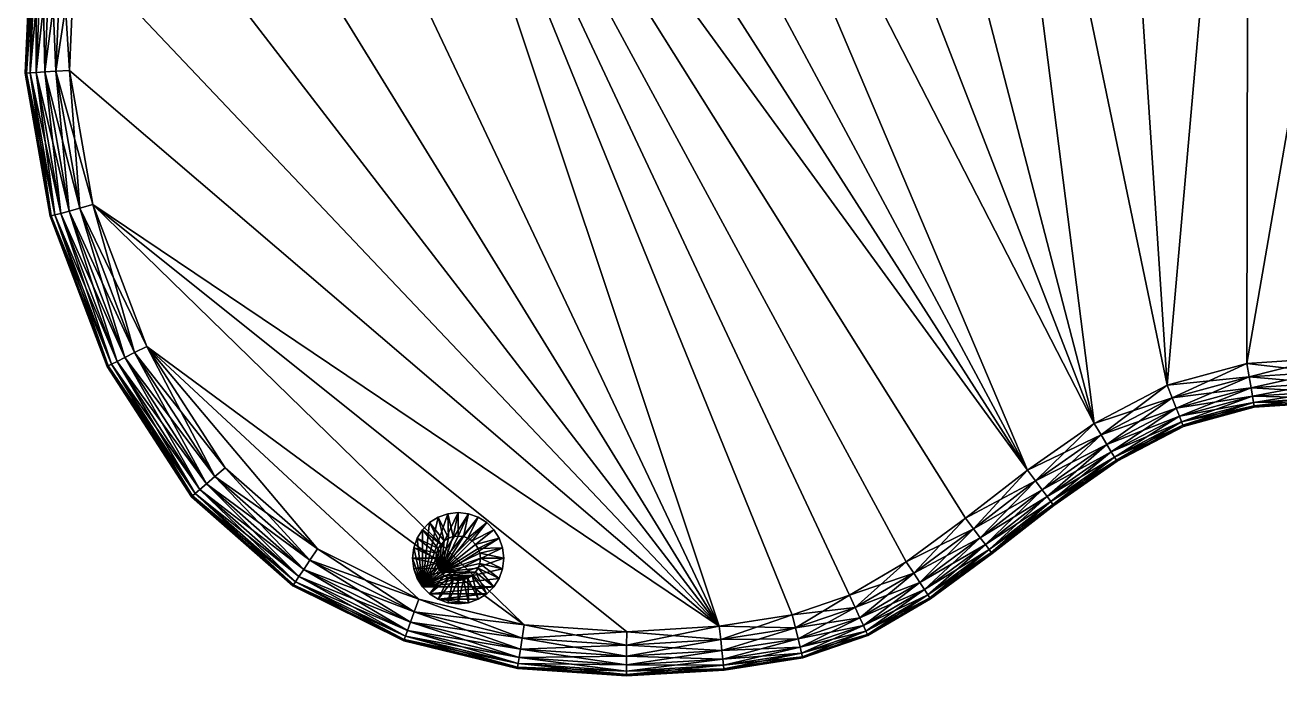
# Model space of a CAD drawing. Header units: inches. Extents: x -27.4 to 27.4, y -17.4 to 17.4.
# Drawn here: x -27.4 to 6.19, y -17.42 to 0 of the extents above; entities that cross this region are included whole.
import ezdxf

# ---------------------------------------------------------------- set-up
doc = ezdxf.new("R2010")
doc.units = ezdxf.units.IN
doc.header["$MEASUREMENT"] = 0
doc.layers.get('0').update_dxf_attribs({"color": 196, "true_color": 0x390888})

# ---------------------------------------------------------------- blocks, each defined once
blk = doc.blocks.new('Circle02')
at = {"color": 0}
mesh = blk.add_polyface(dxfattribs=at)
corners = [(1.222, 0), (1.19, 0.28), (1.098, 0.537), (0.954, 0.764), (0.764, 0.954), (0.537, 1.098), (0.28, 1.19), (0, 1.222), (-0.28, 1.19), (-0.537, 1.098), (-0.764, 0.954), (-0.954, 0.764), (-1.098, 0.537), (-1.19, 0.28), (-1.222, 0), (-1.19, -0.28), (-1.098, -0.537), (-0.954, -0.764), (-0.764, -0.954), (-0.537, -1.098), (-0.28, -1.19), (0, -1.222), (0.28, -1.19), (0.537, -1.098), (0.764, -0.954), (0.954, -0.764), (1.098, -0.537), (1.19, -0.28), (1.222, 0, 0.472), (1.19, 0.28, 0.472), (1.098, 0.537, 0.472), (0.954, 0.764, 0.472), (0.764, 0.954, 0.472), (0.537, 1.098, 0.472), (0.28, 1.19, 0.472), (0, 1.222, 0.472), (-0.28, 1.19, 0.472), (-0.537, 1.098, 0.472), (-0.764, 0.954, 0.472), (-0.954, 0.764, 0.472), (-1.098, 0.537, 0.472), (-1.19, 0.28, 0.472), (-1.222, 0, 0.472), (-1.19, -0.28, 0.472), (-1.098, -0.537, 0.472), (-0.954, -0.764, 0.472), (-0.764, -0.954, 0.472), (-0.537, -1.098, 0.472), (-0.28, -1.19, 0.472), (0, -1.222, 0.472), (0.28, -1.19, 0.472), (0.537, -1.098, 0.472), (0.764, -0.954, 0.472), (0.954, -0.764, 0.472), (1.098, -0.537, 0.472), (1.19, -0.28, 0.472), (0.595, 0, 0.7), (0.58, 0.138, 0.7), (0.535, 0.262, 0.7), (0.465, 0.372, 0.7), (0.372, 0.465, 0.7), (0.262, 0.535, 0.7), (0.138, 0.58, 0.7), (0, 0.595, 0.7), (-0.138, 0.58, 0.7), (-0.262, 0.535, 0.7), (-0.372, 0.465, 0.7), (-0.465, 0.372, 0.7), (-0.535, 0.262, 0.7), (-0.58, 0.138, 0.7), (-0.595, 0, 0.7), (-0.58, -0.138, 0.7), (-0.535, -0.262, 0.7), (-0.465, -0.372, 0.7), (-0.372, -0.465, 0.7), (-0.262, -0.535, 0.7), (-0.138, -0.58, 0.7), (0, -0.595, 0.7), (0.138, -0.58, 0.7), (0.262, -0.535, 0.7), (0.372, -0.465, 0.7), (0.465, -0.372, 0.7), (0.535, -0.262, 0.7), (0.58, -0.138, 0.7), (0.595, 0, 7.296), (0.58, 0.138, 7.296), (0.535, 0.262, 7.296), (0.465, 0.372, 7.296), (0.372, 0.465, 7.296), (0.262, 0.535, 7.296), (0.138, 0.58, 7.296), (0, 0.595, 7.296), (-0.138, 0.58, 7.296), (-0.262, 0.535, 7.296), (-0.372, 0.465, 7.296), (-0.465, 0.372, 7.296), (-0.535, 0.262, 7.296), (-0.58, 0.138, 7.296), (-0.595, 0, 7.296), (-0.58, -0.138, 7.296), (-0.535, -0.262, 7.296), (-0.465, -0.372, 7.296), (-0.372, -0.465, 7.296), (-0.262, -0.535, 7.296), (-0.138, -0.58, 7.296), (0, -0.595, 7.296), (0.138, -0.58, 7.296), (0.262, -0.535, 7.296), (0.372, -0.465, 7.296), (0.465, -0.372, 7.296), (0.535, -0.262, 7.296), (0.58, -0.138, 7.296)]
mesh.append_faces([[corners[k] for k in face] for face in [(104, 106, 103, 104)]], dxfattribs={"vtx0": -1, "vtx1": -1, "vtx3": -1, "color": 0})
mesh.append_faces([[corners[k] for k in face] for face in [(17, 15, 14, 17), (17, 14, 13, 17), (17, 13, 12, 17), (17, 12, 11, 17), (17, 11, 10, 17), (17, 10, 9, 17), (17, 9, 8, 17), (17, 8, 7, 17), (17, 7, 6, 17), (17, 6, 5, 17), (17, 5, 4, 17), (17, 4, 3, 17), (17, 3, 2, 17), (17, 2, 1, 17), (17, 1, 0, 17), (17, 0, 27, 17), (17, 27, 26, 17), (17, 26, 25, 17), (18, 25, 24, 18), (19, 24, 23, 19), (19, 23, 22, 19), (109, 101, 102, 109), (108, 102, 103, 108)]], dxfattribs={"vtx0": -1, "vtx2": -1, "vtx3": -1, "color": 0})
mesh.append_faces([[corners[k] for k in face] for face in [(20, 22, 21, 20)]], dxfattribs={"vtx0": -1, "vtx3": -1, "color": 0})
mesh.append_faces([[corners[k] for k in face] for face in [(18, 17, 25, 18), (19, 18, 24, 19), (20, 19, 22, 20), (98, 99, 101, 98), (97, 98, 101, 97), (96, 97, 101, 96), (95, 96, 101, 95), (94, 95, 101, 94), (93, 94, 101, 93), (92, 93, 101, 92), (91, 92, 101, 91), (90, 91, 101, 90), (89, 90, 101, 89), (88, 89, 101, 88), (87, 88, 101, 87), (86, 87, 101, 86), (85, 86, 101, 85), (84, 85, 101, 84), (111, 84, 101, 111), (110, 111, 101, 110), (109, 110, 101, 109), (108, 109, 102, 108), (107, 108, 103, 107), (106, 107, 103, 106)]], dxfattribs={"vtx1": -1, "vtx2": -1, "vtx3": -1, "color": 0})
mesh.append_faces([[corners[k] for k in face] for face in [(29, 28, 0, 29), (0, 1, 29, 0), (30, 29, 1, 30), (1, 2, 30, 1), (31, 30, 2, 31), (2, 3, 31, 2), (32, 31, 3, 32), (3, 4, 32, 3), (33, 32, 4, 33), (4, 5, 33, 4), (34, 33, 5, 34), (5, 6, 34, 5), (35, 34, 6, 35), (6, 7, 35, 6), (36, 35, 7, 36), (7, 8, 36, 7), (37, 36, 8, 37), (8, 9, 37, 8), (38, 37, 9, 38), (9, 10, 38, 9), (39, 38, 10, 39), (10, 11, 39, 10), (40, 39, 11, 40), (11, 12, 40, 11), (41, 40, 12, 41), (12, 13, 41, 12), (42, 41, 13, 42), (13, 14, 42, 13), (43, 42, 14, 43), (14, 15, 43, 14), (44, 43, 15, 44), (15, 16, 44, 15), (45, 44, 16, 45), (16, 17, 45, 16), (46, 45, 17, 46), (17, 18, 46, 17), (47, 46, 18, 47), (18, 19, 47, 18), (48, 47, 19, 48), (19, 20, 48, 19), (49, 48, 20, 49), (20, 21, 49, 20), (50, 49, 21, 50), (21, 22, 50, 21), (51, 50, 22, 51), (22, 23, 51, 22), (52, 51, 23, 52), (23, 24, 52, 23), (53, 52, 24, 53), (24, 25, 53, 24), (54, 53, 25, 54), (25, 26, 54, 25), (55, 54, 26, 55), (26, 27, 55, 26), (28, 55, 27, 28), (27, 0, 28, 27), (17, 16, 15, 17), (104, 105, 106, 104), (99, 100, 101, 99), (28, 29, 57, 28), (57, 56, 28, 57), (29, 30, 58, 29), (58, 57, 29, 58), (30, 31, 59, 30), (59, 58, 30, 59), (31, 32, 60, 31), (60, 59, 31, 60), (32, 33, 61, 32), (61, 60, 32, 61), (33, 34, 62, 33), (62, 61, 33, 62), (34, 35, 63, 34), (63, 62, 34, 63), (35, 36, 64, 35), (64, 63, 35, 64), (36, 37, 65, 36), (65, 64, 36, 65), (37, 38, 66, 37), (66, 65, 37, 66), (38, 39, 67, 38), (67, 66, 38, 67), (39, 40, 68, 39), (68, 67, 39, 68), (40, 41, 69, 40), (69, 68, 40, 69), (41, 42, 70, 41), (70, 69, 41, 70), (42, 43, 71, 42), (71, 70, 42, 71), (43, 44, 72, 43), (72, 71, 43, 72), (44, 45, 73, 44), (73, 72, 44, 73), (45, 46, 74, 45), (74, 73, 45, 74), (46, 47, 75, 46), (75, 74, 46, 75), (47, 48, 76, 47), (76, 75, 47, 76), (48, 49, 77, 48), (77, 76, 48, 77), (49, 50, 78, 49), (78, 77, 49, 78), (50, 51, 79, 50), (79, 78, 50, 79), (51, 52, 80, 51), (80, 79, 51, 80), (52, 53, 81, 52), (81, 80, 52, 81), (53, 54, 82, 53), (82, 81, 53, 82), (54, 55, 83, 54), (83, 82, 54, 83), (55, 28, 56, 55), (56, 83, 55, 56), (56, 57, 85, 56), (85, 84, 56, 85), (57, 58, 86, 57), (86, 85, 57, 86), (58, 59, 87, 58), (87, 86, 58, 87), (59, 60, 88, 59), (88, 87, 59, 88), (60, 61, 89, 60), (89, 88, 60, 89), (61, 62, 90, 61), (90, 89, 61, 90), (62, 63, 91, 62), (91, 90, 62, 91), (63, 64, 92, 63), (92, 91, 63, 92), (64, 65, 93, 64), (93, 92, 64, 93), (65, 66, 94, 65), (94, 93, 65, 94), (66, 67, 95, 66), (95, 94, 66, 95), (67, 68, 96, 67), (96, 95, 67, 96), (68, 69, 97, 68), (97, 96, 68, 97), (69, 70, 98, 69), (98, 97, 69, 98), (70, 71, 99, 70), (99, 98, 70, 99), (71, 72, 100, 71), (100, 99, 71, 100), (72, 73, 101, 72), (101, 100, 72, 101), (73, 74, 102, 73), (102, 101, 73, 102), (74, 75, 103, 74), (103, 102, 74, 103), (75, 76, 104, 75), (104, 103, 75, 104), (76, 77, 105, 76), (105, 104, 76, 105), (77, 78, 106, 77), (106, 105, 77, 106), (78, 79, 107, 78), (107, 106, 78, 107), (79, 80, 108, 79), (108, 107, 79, 108), (80, 81, 109, 80), (109, 108, 80, 109), (81, 82, 110, 81), (110, 109, 81, 110), (82, 83, 111, 82), (111, 110, 82, 111), (83, 56, 84, 83), (84, 111, 83, 84)]], dxfattribs={"vtx2": -1, "vtx3": -1, "color": 0})

msp = doc.modelspace()

# ---------------------------------------------------------------- block references
at = {"color": 93, "true_color": 0x57e157}
msp.add_blockref('Circle02', (-15.802, -14.27), dxfattribs=at)

# ---------------------------------------------------------------- meshes
at = {"color": 134, "true_color": 0x1bb194}
mesh = msp.add_polyface(dxfattribs=at)
corners = [(-17.264, 14.468, 14.567), (-15.015, 15.399, 14.567), (-15.015, 15.399, 8.268), (-17.264, 14.468, 8.268), (1.493, 15.928, 7.087), (5.351, 15.137, 7.087), (3.178, -9.635, 7.087), (-2.208, 16.236, 7.087), (1.219, -10.661, 7.087), (-5.739, 16.149, 7.087), (-9.031, 15.743, 7.087), (-12.013, 15.096, 7.087), (-0.562, -11.908, 7.087), (-14.613, 14.288, 7.087), (-16.754, 13.401, 7.087), (-18.365, 12.522, 7.087), (-2.224, -13.198, 7.087), (-3.808, -14.368, 7.087), (-5.327, -15.261, 7.087), (-6.861, -15.785, 7.087), (-8.812, -16.086, 7.087), (3.178, -9.635, 15.748), (5.351, 15.137, 15.748), (1.493, 15.928, 15.748), (-2.208, 16.236, 15.748), (1.219, -10.661, 15.748), (-5.739, 16.149, 15.748), (-9.031, 15.743, 15.748), (-12.013, 15.096, 15.748), (-0.562, -11.908, 15.748), (-14.613, 14.288, 15.748), (-16.754, 13.401, 15.748), (-18.365, 12.522, 15.748), (-8.812, -16.086, 15.748), (-21.342, 10.389, 15.748), (-23.61, 7.932, 15.748), (-25.187, 5.167, 15.748), (-14.736, 14.627, 7.119), (-12.105, 15.446, 7.119), (-14.736, 14.627, 15.715), (-17.208, 14.349, 7.612), (-17.25, 14.438, 7.907), (-15.004, 15.369, 7.907), (-17.137, 14.201, 7.382), (-14.971, 15.276, 7.612), (-17.038, 13.994, 7.218), (-14.915, 15.122, 7.382), (-14.837, 14.905, 7.218), (-16.91, 13.727, 7.119), (-17.25, 14.438, 14.928), (-17.208, 14.349, 15.223), (-14.971, 15.276, 15.223), (-14.915, 15.122, 15.453), (-17.137, 14.201, 15.453), (-14.837, 14.905, 15.617), (-17.038, 13.994, 15.617), (-16.91, 13.727, 15.715)]
mesh.append_faces([[corners[k] for k in face] for face in [(7, 6, 8, 7), (11, 8, 12, 11), (15, 12, 16, 15), (15, 16, 17, 15), (15, 17, 18, 15), (15, 18, 19, 15), (15, 19, 20, 15), (21, 22, 23, 21), (21, 23, 24, 21), (25, 24, 26, 25), (25, 26, 27, 25), (25, 27, 28, 25), (29, 28, 30, 29), (29, 30, 31, 29), (29, 31, 32, 29), (33, 32, 34, 33), (33, 34, 35, 33), (33, 35, 36, 33)]], dxfattribs={"vtx0": -1, "vtx2": -1, "vtx3": -1, "color": 134})
mesh.append_faces([[corners[k] for k in face] for face in [(4, 5, 6, 4), (7, 4, 6, 7), (9, 7, 8, 9), (10, 9, 8, 10), (11, 10, 8, 11), (13, 11, 12, 13), (14, 13, 12, 14), (15, 14, 12, 15), (25, 21, 24, 25), (29, 25, 28, 29)]], dxfattribs={"vtx1": -1, "vtx2": -1, "vtx3": -1, "color": 134})
mesh.append_faces([[corners[k] for k in face] for face in [(0, 1, 2, 0), (2, 3, 0, 2), (13, 37, 38, 13), (39, 30, 28, 39), (40, 41, 42, 40), (43, 40, 44, 43), (45, 43, 46, 45), (46, 47, 45, 46), (48, 45, 47, 48), (47, 37, 48, 47), (14, 48, 37, 14), (37, 13, 14, 37), (49, 50, 51, 49), (52, 51, 50, 52), (50, 53, 52, 50), (54, 52, 53, 54), (53, 55, 54, 53), (39, 54, 55, 39), (55, 56, 39, 55), (30, 39, 56, 30), (56, 31, 30, 56)]], dxfattribs={"vtx2": -1, "vtx3": -1, "color": 134})
mesh = msp.add_polyface(dxfattribs=at)
corners = [(17.223, 11.636, 14.567), (20.379, 9.78, 14.567), (20.379, 9.78, 8.268), (17.223, 11.636, 8.268), (22.144, 7.068, 7.087), (23.704, 5.594, 7.087), (13.157, -10.215, 7.087), (11.815, -9.766, 7.087), (19.736, 8.788, 7.087), (10.458, -9.352, 7.087), (8.981, -9.045, 7.087), (16.662, 10.596, 7.087), (7.307, -8.924, 7.087), (13.117, 12.345, 7.087), (9.285, 13.902, 7.087), (5.314, -9.056, 7.087), (5.351, 15.137, 7.087), (3.178, -9.635, 7.087), (13.157, -10.215, 15.748), (26.115, -2.615, 15.748), (26.211, -0.899, 15.748), (25.991, 0.853, 15.748), (25.478, 2.569, 15.748), (24.702, 4.177, 15.748), (23.704, 5.594, 15.748), (22.144, 7.068, 15.748), (11.815, -9.766, 15.748), (19.736, 8.788, 15.748), (10.458, -9.352, 15.748), (8.981, -9.045, 15.748), (16.662, 10.596, 15.748), (7.307, -8.924, 15.748), (13.117, 12.345, 15.748), (9.285, 13.902, 15.748), (5.314, -9.056, 15.748), (5.351, 15.137, 15.748), (3.178, -9.635, 15.748), (20.362, 9.752, 7.907), (17.208, 11.607, 7.907), (20.362, 9.752, 14.928), (19.932, 9.091, 15.715), (20.308, 9.669, 7.612), (17.161, 11.52, 7.612), (20.219, 9.532, 7.382), (17.083, 11.376, 7.382), (20.093, 9.339, 7.218), (16.974, 11.173, 7.218), (16.834, 10.913, 7.119), (19.932, 9.091, 7.119), (20.308, 9.669, 15.223), (17.208, 11.607, 14.928), (20.219, 9.532, 15.453), (17.161, 11.52, 15.223), (20.093, 9.339, 15.617), (17.083, 11.376, 15.453), (16.974, 11.173, 15.617), (16.834, 10.913, 15.715)]
mesh.append_faces([[corners[k] for k in face] for face in [(4, 6, 7, 4), (8, 7, 9, 8), (8, 9, 10, 8), (11, 10, 12, 11), (14, 12, 15, 14), (16, 15, 17, 16), (18, 19, 20, 18), (18, 20, 21, 18), (18, 21, 22, 18), (18, 22, 23, 18), (18, 23, 24, 18), (18, 24, 25, 18), (26, 25, 27, 26), (29, 27, 30, 29), (31, 30, 32, 31), (31, 32, 33, 31), (34, 33, 35, 34)]], dxfattribs={"vtx0": -1, "vtx2": -1, "vtx3": -1, "color": 134})
mesh.append_faces([[corners[k] for k in face] for face in [(4, 5, 6, 4), (8, 4, 7, 8), (11, 8, 10, 11), (13, 11, 12, 13), (14, 13, 12, 14), (16, 14, 15, 16), (26, 18, 25, 26), (28, 26, 27, 28), (29, 28, 27, 29), (31, 29, 30, 31), (34, 31, 33, 34), (36, 34, 35, 36)]], dxfattribs={"vtx1": -1, "vtx2": -1, "vtx3": -1, "color": 134})
mesh.append_faces([[corners[k] for k in face] for face in [(0, 1, 2, 0), (2, 3, 0, 2), (2, 37, 38, 2), (39, 1, 0, 39), (40, 27, 25, 40), (37, 41, 42, 37), (41, 43, 44, 41), (43, 45, 46, 43), (47, 46, 45, 47), (45, 48, 47, 45), (11, 47, 48, 11), (48, 8, 11, 48), (49, 39, 50, 49), (51, 49, 52, 51), (53, 51, 54, 53), (40, 53, 55, 40), (55, 56, 40, 55), (27, 40, 56, 27), (56, 30, 27, 56)]], dxfattribs={"vtx2": -1, "vtx3": -1, "color": 134})
mesh = msp.add_polyface(dxfattribs=at)
corners = [(-27.236, 2.308, 14.567), (-26.283, 5.629, 14.567), (-26.283, 5.629, 8.268), (-27.236, 2.308, 8.268), (-21.342, 10.389, 7.087), (-18.365, 12.522, 7.087), (-8.812, -16.086, 7.087), (-23.61, 7.932, 7.087), (-25.187, 5.167, 7.087), (-27.204, 2.303, 7.907), (-26.253, 5.617, 7.907), (-26.253, 5.617, 14.928), (-27.204, 2.303, 14.928), (-27.363, -1.285, 7.907), (-27.396, -1.287, 14.567), (-26.009, 5.514, 7.382), (-26.161, 5.578, 7.612), (-24.462, 8.556, 7.612), (-25.796, 5.424, 7.218), (-24.329, 8.458, 7.382), (-25.522, 5.308, 7.119), (-24.143, 8.322, 7.218), (-23.903, 8.146, 7.119), (-26.161, 5.578, 15.223), (-26.009, 5.514, 15.453), (-24.329, 8.458, 15.453), (-25.796, 5.424, 15.617), (-24.143, 8.322, 15.617), (-25.522, 5.308, 15.715), (-23.903, 8.146, 15.715), (-25.187, 5.167, 15.748), (-23.61, 7.932, 15.748), (-27.106, 2.287, 7.612), (-26.943, 2.261, 7.382), (-26.715, 2.223, 7.218), (-26.421, 2.175, 7.119), (-26.063, 2.117, 7.087), (-27.106, 2.287, 15.223), (-26.943, 2.261, 15.453), (-26.715, 2.223, 15.617), (-26.421, 2.175, 15.715), (-26.063, 2.117, 15.748), (-27.264, -1.279, 7.612), (-27.1, -1.268, 7.382), (-26.869, -1.254, 7.218), (-26.573, -1.235, 7.119), (-26.211, -1.211, 7.087), (-27.363, -1.285, 14.928), (-27.264, -1.279, 15.223), (-27.1, -1.268, 15.453), (-26.869, -1.254, 15.617), (-26.573, -1.235, 15.715)]
mesh.append_faces([[corners[k] for k in face] for face in [(4, 5, 6, 4), (7, 4, 6, 7), (8, 7, 6, 8)]], dxfattribs={"vtx1": -1, "vtx2": -1, "vtx3": -1, "color": 134})
mesh.append_faces([[corners[k] for k in face] for face in [(0, 1, 2, 0), (2, 3, 0, 2), (9, 3, 2, 9), (2, 10, 9, 2), (11, 1, 0, 11), (0, 12, 11, 0), (3, 9, 13, 3), (12, 0, 14, 12), (15, 16, 17, 15), (18, 15, 19, 18), (20, 18, 21, 20), (8, 20, 22, 8), (23, 24, 25, 23), (24, 26, 27, 24), (26, 28, 29, 26), (28, 30, 31, 28), (32, 9, 10, 32), (10, 16, 32, 10), (33, 32, 16, 33), (16, 15, 33, 16), (34, 33, 15, 34), (15, 18, 34, 15), (35, 34, 18, 35), (18, 20, 35, 18), (36, 35, 20, 36), (20, 8, 36, 20), (23, 11, 12, 23), (12, 37, 23, 12), (24, 23, 37, 24), (37, 38, 24, 37), (26, 24, 38, 26), (38, 39, 26, 38), (28, 26, 39, 28), (39, 40, 28, 39), (30, 28, 40, 30), (40, 41, 30, 40), (9, 32, 42, 9), (32, 33, 43, 32), (33, 34, 44, 33), (34, 35, 45, 34), (35, 36, 46, 35), (37, 12, 47, 37), (38, 37, 48, 38), (39, 38, 49, 39), (40, 39, 50, 40), (41, 40, 51, 41)]], dxfattribs={"vtx2": -1, "vtx3": -1, "color": 134})
mesh = msp.add_polyface(dxfattribs=at)
corners = [(-25.584, -4.802, 7.087), (-8.812, -16.086, 7.087), (-11.291, -16.235, 7.087), (-6.861, -15.785, 15.748), (-5.327, -15.261, 15.748), (-18.365, 12.522, 15.748), (-8.812, -16.086, 15.748), (-25.187, 5.167, 15.748), (-26.063, 2.117, 15.748), (-26.211, -1.211, 15.748), (-25.584, -4.802, 15.748), (-11.291, -16.235, 15.748), (-14.036, -16.048, 15.748), (-17.259, -16.479, 14.567), (-17.248, -16.448, 14.928), (-20.212, -14.982, 14.928), (-17.259, -16.479, 8.268), (-17.248, -16.448, 7.907), (-14.212, -17.187, 7.907), (-17.214, -16.355, 7.612), (-20.212, -14.982, 7.907), (-17.157, -16.2, 7.382), (-20.157, -14.899, 7.612), (-17.078, -15.983, 7.218), (-20.064, -14.762, 7.382), (-16.977, -15.703, 7.119), (-19.936, -14.57, 7.218), (-16.852, -15.362, 7.087), (-19.77, -14.322, 7.119), (-17.214, -16.355, 15.223), (-20.157, -14.899, 15.223), (-17.157, -16.2, 15.453), (-20.064, -14.762, 15.453), (-17.078, -15.983, 15.617), (-19.936, -14.57, 15.617), (-16.977, -15.703, 15.715), (-19.77, -14.322, 15.715), (-16.852, -15.362, 15.748), (-19.567, -14.02, 15.748), (-14.197, -17.089, 7.612), (-14.172, -16.927, 7.382), (-14.137, -16.699, 7.218), (-14.091, -16.406, 7.119), (-14.036, -16.048, 7.087), (-14.212, -17.187, 14.928), (-14.197, -17.089, 15.223), (-14.172, -16.927, 15.453), (-14.137, -16.699, 15.617), (-14.091, -16.406, 15.715), (-11.293, -16.596, 7.119), (-11.294, -16.892, 15.617), (-11.293, -16.596, 15.715), (-8.773, -16.445, 7.119), (-8.742, -16.739, 7.218), (-11.294, -16.892, 7.218), (-8.742, -16.739, 15.617), (-8.773, -16.445, 15.715), (-6.861, -15.785, 7.087)]
mesh.append_faces([[corners[k] for k in face] for face in [(0, 1, 2, 0), (6, 7, 8, 6), (6, 8, 9, 6), (6, 9, 10, 6)]], dxfattribs={"vtx0": -1, "vtx2": -1, "vtx3": -1, "color": 134})
mesh.append_faces([[corners[k] for k in face] for face in [(3, 4, 5, 3), (6, 3, 5, 6), (11, 6, 10, 11), (12, 11, 10, 12)]], dxfattribs={"vtx1": -1, "vtx2": -1, "vtx3": -1, "color": 134})
mesh.append_faces([[corners[k] for k in face] for face in [(13, 14, 15, 13), (16, 17, 18, 16), (19, 17, 20, 19), (21, 19, 22, 21), (23, 21, 24, 23), (25, 23, 26, 25), (27, 25, 28, 27), (14, 29, 30, 14), (29, 31, 32, 29), (31, 33, 34, 31), (33, 35, 36, 33), (35, 37, 38, 35), (17, 19, 39, 17), (19, 21, 40, 19), (41, 40, 21, 41), (21, 23, 41, 21), (42, 41, 23, 42), (23, 25, 42, 23), (43, 42, 25, 43), (25, 27, 43, 25), (29, 14, 44, 29), (31, 29, 45, 31), (33, 31, 46, 33), (46, 47, 33, 46), (35, 33, 47, 35), (47, 48, 35, 47), (37, 35, 48, 37), (48, 12, 37, 48), (41, 42, 49, 41), (2, 49, 42, 2), (42, 43, 2, 42), (48, 47, 50, 48), (12, 48, 51, 12), (51, 11, 12, 51), (52, 53, 54, 52), (1, 52, 49, 1), (49, 2, 1, 49), (55, 56, 51, 55), (11, 51, 56, 11), (56, 6, 11, 56), (52, 1, 57, 52)]], dxfattribs={"vtx2": -1, "vtx3": -1, "color": 134})
mesh = msp.add_polyface(dxfattribs=at)
corners = [(-3.156, -15.354, 14.567), (-4.832, -16.34, 14.567), (-4.832, -16.34, 8.268), (-3.156, -15.354, 8.268), (-1.511, -14.14, 14.567), (-1.511, -14.14, 8.268), (-2.224, -13.198, 15.748), (-0.562, -11.908, 15.748), (-18.365, 12.522, 15.748), (-3.808, -14.368, 15.748), (-5.327, -15.261, 15.748), (-3.174, -15.327, 7.907), (-3.174, -15.327, 14.928), (-4.845, -16.31, 14.928), (-1.531, -14.114, 7.907), (-5.176, -15.591, 7.119), (-5.052, -15.861, 7.218), (-6.703, -16.424, 7.218), (-5.327, -15.261, 7.087), (-6.774, -16.136, 7.119), (-6.861, -15.785, 7.087), (-5.052, -15.861, 15.617), (-5.176, -15.591, 15.715), (-6.774, -16.136, 15.715), (-6.861, -15.785, 15.748), (-3.228, -15.245, 7.612), (-4.845, -16.31, 7.907), (-3.319, -15.108, 7.382), (-4.887, -16.22, 7.612), (-4.955, -16.07, 7.382), (-3.445, -14.916, 7.218), (-3.608, -14.669, 7.119), (-3.808, -14.368, 7.087), (-3.228, -15.245, 15.223), (-4.887, -16.22, 15.223), (-4.955, -16.07, 15.453), (-3.319, -15.108, 15.453), (-3.445, -14.916, 15.617), (-3.608, -14.669, 15.715), (-1.591, -14.036, 7.612), (-1.69, -13.905, 7.382), (-1.828, -13.722, 7.218), (-2.007, -13.486, 7.119), (-2.224, -13.198, 7.087), (-1.531, -14.114, 14.928), (-1.591, -14.036, 15.223), (-1.69, -13.905, 15.453), (-1.828, -13.722, 15.617), (-2.007, -13.486, 15.715)]
mesh.append_faces([[corners[k] for k in face] for face in [(6, 7, 8, 6), (9, 6, 8, 9), (10, 9, 8, 10)]], dxfattribs={"vtx1": -1, "vtx2": -1, "vtx3": -1, "color": 134})
mesh.append_faces([[corners[k] for k in face] for face in [(0, 1, 2, 0), (2, 3, 0, 2), (4, 0, 3, 4), (3, 5, 4, 3), (11, 3, 2, 11), (0, 12, 13, 0), (3, 11, 14, 3), (12, 0, 4, 12), (15, 16, 17, 15), (18, 15, 19, 18), (19, 20, 18, 19), (21, 22, 23, 21), (24, 23, 22, 24), (22, 10, 24, 22), (25, 11, 26, 25), (27, 25, 28, 27), (28, 29, 27, 28), (30, 27, 29, 30), (29, 16, 30, 29), (31, 30, 16, 31), (16, 15, 31, 16), (32, 31, 15, 32), (15, 18, 32, 15), (12, 33, 34, 12), (35, 34, 33, 35), (33, 36, 35, 33), (21, 35, 36, 21), (36, 37, 21, 36), (22, 21, 37, 22), (37, 38, 22, 37), (10, 22, 38, 10), (38, 9, 10, 38), (11, 25, 39, 11), (25, 27, 40, 25), (27, 30, 41, 27), (42, 41, 30, 42), (30, 31, 42, 30), (43, 42, 31, 43), (31, 32, 43, 31), (33, 12, 44, 33), (36, 33, 45, 36), (37, 36, 46, 37), (38, 37, 47, 38), (47, 48, 38, 47), (9, 38, 48, 9), (48, 6, 9, 48)]], dxfattribs={"vtx2": -1, "vtx3": -1, "color": 134})
mesh = msp.add_polyface(dxfattribs=at)
corners = [(-27.396, -1.287, 14.567), (-27.236, 2.308, 14.567), (-27.236, 2.308, 8.268), (-27.396, -1.287, 8.268), (-26.729, -5.116, 14.567), (-26.729, -5.116, 8.268), (-26.063, 2.117, 7.087), (-25.187, 5.167, 7.087), (-8.812, -16.086, 7.087), (-26.211, -1.211, 7.087), (-27.363, -1.285, 7.907), (-27.363, -1.285, 14.928), (-27.204, 2.303, 14.928), (-26.697, -5.107, 7.907), (-26.697, -5.107, 14.928), (-27.264, -1.279, 7.612), (-27.204, 2.303, 7.907), (-27.1, -1.268, 7.382), (-27.106, 2.287, 7.612), (-26.869, -1.254, 7.218), (-26.943, 2.261, 7.382), (-26.573, -1.235, 7.119), (-26.715, 2.223, 7.218), (-26.421, 2.175, 7.119), (-27.264, -1.279, 15.223), (-27.106, 2.287, 15.223), (-27.1, -1.268, 15.453), (-26.943, 2.261, 15.453), (-26.869, -1.254, 15.617), (-26.715, 2.223, 15.617), (-26.573, -1.235, 15.715), (-26.421, 2.175, 15.715), (-26.211, -1.211, 15.748), (-26.063, 2.117, 15.748), (-26.601, -5.081, 7.612), (-26.443, -5.038, 7.382), (-26.22, -4.977, 7.218), (-25.934, -4.898, 7.119), (-25.584, -4.802, 7.087), (-26.601, -5.081, 15.223), (-26.443, -5.038, 15.453), (-26.22, -4.977, 15.617), (-25.934, -4.898, 15.715), (-25.584, -4.802, 15.748), (-24.729, -8.897, 7.218), (-24.464, -8.763, 7.119), (-24.141, -8.599, 7.087), (-24.935, -9.002, 15.453), (-24.729, -8.897, 15.617), (-24.464, -8.763, 15.715)]
mesh.append_faces([[corners[k] for k in face] for face in [(6, 7, 8, 6), (9, 6, 8, 9)]], dxfattribs={"vtx1": -1, "vtx2": -1, "vtx3": -1, "color": 134})
mesh.append_faces([[corners[k] for k in face] for face in [(0, 1, 2, 0), (2, 3, 0, 2), (4, 0, 3, 4), (3, 5, 4, 3), (10, 3, 2, 10), (0, 11, 12, 0), (13, 5, 3, 13), (3, 10, 13, 3), (11, 0, 4, 11), (4, 14, 11, 4), (15, 10, 16, 15), (17, 15, 18, 17), (19, 17, 20, 19), (21, 19, 22, 21), (9, 21, 23, 9), (11, 24, 25, 11), (24, 26, 27, 24), (26, 28, 29, 26), (28, 30, 31, 28), (30, 32, 33, 30), (34, 13, 10, 34), (10, 15, 34, 10), (35, 34, 15, 35), (15, 17, 35, 15), (36, 35, 17, 36), (17, 19, 36, 17), (37, 36, 19, 37), (19, 21, 37, 19), (38, 37, 21, 38), (21, 9, 38, 21), (24, 11, 14, 24), (14, 39, 24, 14), (26, 24, 39, 26), (39, 40, 26, 39), (28, 26, 40, 28), (40, 41, 28, 40), (30, 28, 41, 30), (41, 42, 30, 41), (32, 30, 42, 32), (42, 43, 32, 42), (35, 36, 44, 35), (36, 37, 45, 36), (37, 38, 46, 37), (41, 40, 47, 41), (42, 41, 48, 42), (43, 42, 49, 43)]], dxfattribs={"vtx2": -1, "vtx3": -1, "color": 134})
mesh = msp.add_polyface(dxfattribs=at)
corners = [(-25.2, -9.136, 14.567), (-26.729, -5.116, 14.567), (-26.729, -5.116, 8.268), (-25.2, -9.136, 8.268), (-22.941, -12.624, 14.567), (-22.941, -12.624, 8.268), (-25.584, -4.802, 7.087), (-26.211, -1.211, 7.087), (-8.812, -16.086, 7.087), (-11.291, -16.235, 7.087), (-14.036, -16.048, 7.087), (-24.141, -8.599, 7.087), (-19.567, -14.02, 7.087), (-22.038, -11.845, 7.087), (-24.141, -8.599, 15.748), (-22.038, -11.845, 15.748), (-19.567, -14.02, 15.748), (-16.852, -15.362, 15.748), (-14.036, -16.048, 15.748), (-25.584, -4.802, 15.748), (-25.171, -9.121, 7.907), (-26.697, -5.107, 7.907), (-26.697, -5.107, 14.928), (-25.171, -9.121, 14.928), (-22.916, -12.602, 7.907), (-25.083, -9.076, 7.612), (-26.601, -5.081, 7.612), (-24.935, -9.002, 7.382), (-26.443, -5.038, 7.382), (-24.729, -8.897, 7.218), (-24.464, -8.763, 7.119), (-26.22, -4.977, 7.218), (-25.934, -4.898, 7.119), (-26.601, -5.081, 15.223), (-25.083, -9.076, 15.223), (-26.443, -5.038, 15.453), (-24.935, -9.002, 15.453), (-24.729, -8.897, 15.617), (-26.22, -4.977, 15.617), (-24.464, -8.763, 15.715), (-25.934, -4.898, 15.715), (-22.841, -12.537, 7.612), (-22.715, -12.429, 7.382), (-22.54, -12.278, 7.218), (-22.314, -12.083, 7.119), (-22.916, -12.602, 14.928), (-22.841, -12.537, 15.223), (-22.715, -12.429, 15.453), (-22.54, -12.278, 15.617), (-22.314, -12.083, 15.715)]
mesh.append_faces([[corners[k] for k in face] for face in [(14, 18, 19, 14)]], dxfattribs={"vtx0": -1, "vtx1": -1, "vtx3": -1, "color": 134})
mesh.append_faces([[corners[k] for k in face] for face in [(6, 9, 10, 6), (14, 16, 17, 14)]], dxfattribs={"vtx0": -1, "vtx2": -1, "vtx3": -1, "color": 134})
mesh.append_faces([[corners[k] for k in face] for face in [(11, 12, 13, 11)]], dxfattribs={"vtx0": -1, "vtx3": -1, "color": 134})
mesh.append_faces([[corners[k] for k in face] for face in [(6, 7, 8, 6), (11, 6, 10, 11)]], dxfattribs={"vtx1": -1, "vtx2": -1, "vtx3": -1, "color": 134})
mesh.append_faces([[corners[k] for k in face] for face in [(0, 1, 2, 0), (2, 3, 0, 2), (4, 0, 3, 4), (3, 5, 4, 3), (14, 15, 16, 14), (20, 3, 2, 20), (2, 21, 20, 2), (22, 1, 0, 22), (0, 23, 22, 0), (3, 20, 24, 3), (23, 0, 4, 23), (25, 20, 21, 25), (21, 26, 25, 21), (27, 25, 26, 27), (26, 28, 27, 26), (29, 27, 28, 29), (30, 29, 31, 30), (11, 30, 32, 11), (33, 22, 23, 33), (23, 34, 33, 23), (35, 33, 34, 35), (34, 36, 35, 34), (36, 37, 38, 36), (37, 39, 40, 37), (39, 14, 19, 39), (20, 25, 41, 20), (42, 41, 25, 42), (25, 27, 42, 25), (43, 42, 27, 43), (27, 29, 43, 27), (44, 43, 29, 44), (29, 30, 44, 29), (13, 44, 30, 13), (30, 11, 13, 30), (34, 23, 45, 34), (36, 34, 46, 36), (46, 47, 36, 46), (37, 36, 47, 37), (47, 48, 37, 47), (39, 37, 48, 39), (48, 49, 39, 48), (14, 39, 49, 14), (49, 15, 14, 49)]], dxfattribs={"vtx2": -1, "vtx3": -1, "color": 134})
mesh = msp.add_polyface(dxfattribs=at)
corners = [(-20.23, -15.009, 14.567), (-22.941, -12.624, 14.567), (-22.941, -12.624, 8.268), (-20.23, -15.009, 8.268), (-17.259, -16.479, 14.567), (-17.259, -16.479, 8.268), (-24.141, -8.599, 7.087), (-14.036, -16.048, 7.087), (-16.852, -15.362, 7.087), (-19.567, -14.02, 7.087), (-24.141, -8.599, 15.748), (-16.852, -15.362, 15.748), (-14.036, -16.048, 15.748), (-22.916, -12.602, 7.907), (-25.2, -9.136, 8.268), (-22.916, -12.602, 14.928), (-25.171, -9.121, 14.928), (-20.212, -14.982, 7.907), (-20.212, -14.982, 14.928), (-17.248, -16.448, 7.907), (-22.841, -12.537, 7.612), (-25.171, -9.121, 7.907), (-22.841, -12.537, 15.223), (-25.083, -9.076, 15.223), (-20.157, -14.899, 7.612), (-20.064, -14.762, 7.382), (-22.715, -12.429, 7.382), (-19.936, -14.57, 7.218), (-22.54, -12.278, 7.218), (-19.77, -14.322, 7.119), (-22.314, -12.083, 7.119), (-22.038, -11.845, 7.087), (-20.157, -14.899, 15.223), (-22.715, -12.429, 15.453), (-20.064, -14.762, 15.453), (-22.54, -12.278, 15.617), (-19.936, -14.57, 15.617), (-22.314, -12.083, 15.715), (-19.77, -14.322, 15.715), (-22.038, -11.845, 15.748), (-19.567, -14.02, 15.748), (-17.214, -16.355, 7.612), (-17.157, -16.2, 7.382), (-17.078, -15.983, 7.218), (-16.977, -15.703, 7.119), (-17.248, -16.448, 14.928), (-17.214, -16.355, 15.223), (-17.157, -16.2, 15.453), (-17.078, -15.983, 15.617), (-16.977, -15.703, 15.715)]
mesh.append_faces([[corners[k] for k in face] for face in [(6, 7, 8, 6), (6, 8, 9, 6), (10, 11, 12, 10)]], dxfattribs={"vtx0": -1, "vtx2": -1, "vtx3": -1, "color": 134})
mesh.append_faces([[corners[k] for k in face] for face in [(0, 1, 2, 0), (2, 3, 0, 2), (4, 0, 3, 4), (3, 5, 4, 3), (13, 2, 14, 13), (1, 15, 16, 1), (17, 3, 2, 17), (2, 13, 17, 2), (15, 1, 0, 15), (0, 18, 15, 0), (19, 5, 3, 19), (3, 17, 19, 3), (18, 0, 4, 18), (20, 13, 21, 20), (15, 22, 23, 15), (24, 17, 13, 24), (13, 20, 24, 13), (25, 24, 20, 25), (20, 26, 25, 20), (27, 25, 26, 27), (26, 28, 27, 26), (29, 27, 28, 29), (28, 30, 29, 28), (9, 29, 30, 9), (30, 31, 9, 30), (22, 15, 18, 22), (18, 32, 22, 18), (33, 22, 32, 33), (32, 34, 33, 32), (35, 33, 34, 35), (34, 36, 35, 34), (37, 35, 36, 37), (36, 38, 37, 36), (39, 37, 38, 39), (38, 40, 39, 38), (17, 24, 41, 17), (24, 25, 42, 24), (25, 27, 43, 25), (27, 29, 44, 27), (29, 9, 8, 29), (32, 18, 45, 32), (34, 32, 46, 34), (36, 34, 47, 36), (38, 36, 48, 38), (40, 38, 49, 40)]], dxfattribs={"vtx2": -1, "vtx3": -1, "color": 134})
mesh = msp.add_polyface(dxfattribs=at)
corners = [(1.834, -11.672, 14.567), (0.139, -12.859, 14.567), (0.139, -12.859, 8.268), (3.611, -10.741, 14.567), (1.834, -11.672, 8.268), (3.611, -10.741, 8.268), (1.817, -11.644, 7.907), (1.817, -11.644, 14.928), (0.12, -12.833, 14.928), (3.599, -10.71, 7.907), (3.599, -10.71, 14.928), (5.504, -10.194, 7.907), (5.509, -10.227, 14.567), (1.766, -11.56, 7.612), (0.12, -12.833, 7.907), (1.68, -11.419, 7.382), (0.061, -12.753, 7.612), (1.56, -11.223, 7.218), (-0.036, -12.621, 7.382), (1.407, -10.97, 7.119), (-0.173, -12.436, 7.218), (1.766, -11.56, 15.223), (0.061, -12.753, 15.223), (1.68, -11.419, 15.453), (-0.036, -12.621, 15.453), (1.56, -11.223, 15.617), (-0.173, -12.436, 15.617), (1.407, -10.97, 15.715), (-0.348, -12.199, 15.715), (3.563, -10.618, 7.612), (3.503, -10.464, 7.382), (3.419, -10.249, 7.218), (3.31, -9.973, 7.119), (3.178, -9.635, 7.087), (1.219, -10.661, 7.087), (3.563, -10.618, 15.223), (3.503, -10.464, 15.453), (3.419, -10.249, 15.617), (3.31, -9.973, 15.715), (1.219, -10.661, 15.748), (3.178, -9.635, 15.748), (5.487, -10.097, 7.612), (5.46, -9.934, 7.382), (5.422, -9.707, 7.218), (5.373, -9.414, 7.119), (5.314, -9.056, 7.087), (5.504, -10.194, 14.928), (5.487, -10.097, 15.223), (5.46, -9.934, 15.453), (5.422, -9.707, 15.617), (5.373, -9.414, 15.715)]
mesh.append_faces([[corners[k] for k in face] for face in [(0, 1, 2, 0), (3, 0, 4, 3), (4, 5, 3, 4), (6, 4, 2, 6), (0, 7, 8, 0), (9, 5, 4, 9), (4, 6, 9, 4), (7, 0, 3, 7), (3, 10, 7, 3), (5, 9, 11, 5), (10, 3, 12, 10), (13, 6, 14, 13), (15, 13, 16, 15), (17, 15, 18, 17), (19, 17, 20, 19), (7, 21, 22, 7), (21, 23, 24, 21), (23, 25, 26, 23), (25, 27, 28, 25), (29, 9, 6, 29), (6, 13, 29, 6), (30, 29, 13, 30), (13, 15, 30, 13), (31, 30, 15, 31), (15, 17, 31, 15), (32, 31, 17, 32), (17, 19, 32, 17), (33, 32, 19, 33), (19, 34, 33, 19), (21, 7, 10, 21), (10, 35, 21, 10), (23, 21, 35, 23), (35, 36, 23, 35), (25, 23, 36, 25), (36, 37, 25, 36), (27, 25, 37, 27), (37, 38, 27, 37), (39, 27, 38, 39), (38, 40, 39, 38), (9, 29, 41, 9), (29, 30, 42, 29), (30, 31, 43, 30), (31, 32, 44, 31), (32, 33, 45, 32), (35, 10, 46, 35), (36, 35, 47, 36), (37, 36, 48, 37), (38, 37, 49, 38), (40, 38, 50, 40)]], dxfattribs={"vtx2": -1, "vtx3": -1, "color": 134})
mesh = msp.add_polyface(dxfattribs=at)
corners = [(5.509, -10.227, 14.567), (3.611, -10.741, 14.567), (3.611, -10.741, 8.268), (5.509, -10.227, 8.268), (7.303, -10.108, 14.567), (7.303, -10.108, 8.268), (5.504, -10.194, 7.907), (5.504, -10.194, 14.928), (3.599, -10.71, 14.928), (7.303, -10.075, 7.907), (7.303, -10.075, 14.928), (8.823, -10.185, 7.907), (8.818, -10.217, 14.567), (5.487, -10.097, 7.612), (3.599, -10.71, 7.907), (5.46, -9.934, 7.382), (3.563, -10.618, 7.612), (5.422, -9.707, 7.218), (3.503, -10.464, 7.382), (5.373, -9.414, 7.119), (3.419, -10.249, 7.218), (5.314, -9.056, 7.087), (3.31, -9.973, 7.119), (5.487, -10.097, 15.223), (3.563, -10.618, 15.223), (5.46, -9.934, 15.453), (3.503, -10.464, 15.453), (5.422, -9.707, 15.617), (3.419, -10.249, 15.617), (5.373, -9.414, 15.715), (3.31, -9.973, 15.715), (5.314, -9.056, 15.748), (3.178, -9.635, 15.748), (7.304, -9.977, 7.612), (7.304, -9.812, 7.382), (7.305, -9.582, 7.218), (7.306, -9.286, 7.119), (7.307, -8.924, 7.087), (7.304, -9.977, 15.223), (7.304, -9.812, 15.453), (7.305, -9.582, 15.617), (7.306, -9.286, 15.715), (7.307, -8.924, 15.748), (8.836, -10.087, 7.612), (8.859, -9.924, 7.382), (8.891, -9.696, 7.218), (8.823, -10.185, 14.928), (8.836, -10.087, 15.223), (8.859, -9.924, 15.453)]
mesh.append_faces([[corners[k] for k in face] for face in [(0, 1, 2, 0), (2, 3, 0, 2), (4, 0, 3, 4), (3, 5, 4, 3), (6, 3, 2, 6), (0, 7, 8, 0), (9, 5, 3, 9), (3, 6, 9, 3), (7, 0, 4, 7), (4, 10, 7, 4), (5, 9, 11, 5), (10, 4, 12, 10), (13, 6, 14, 13), (15, 13, 16, 15), (17, 15, 18, 17), (19, 17, 20, 19), (21, 19, 22, 21), (7, 23, 24, 7), (23, 25, 26, 23), (25, 27, 28, 25), (27, 29, 30, 27), (29, 31, 32, 29), (33, 9, 6, 33), (6, 13, 33, 6), (34, 33, 13, 34), (13, 15, 34, 13), (35, 34, 15, 35), (15, 17, 35, 15), (36, 35, 17, 36), (17, 19, 36, 17), (37, 36, 19, 37), (19, 21, 37, 19), (23, 7, 10, 23), (10, 38, 23, 10), (25, 23, 38, 25), (38, 39, 25, 38), (27, 25, 39, 27), (39, 40, 27, 39), (29, 27, 40, 29), (40, 41, 29, 40), (31, 29, 41, 31), (41, 42, 31, 41), (9, 33, 43, 9), (33, 34, 44, 33), (34, 35, 45, 34), (38, 10, 46, 38), (39, 38, 47, 39), (40, 39, 48, 40)]], dxfattribs={"vtx2": -1, "vtx3": -1, "color": 134})
mesh = msp.add_polyface(dxfattribs=at)
corners = [(0.139, -12.859, 14.567), (-1.511, -14.14, 14.567), (-1.511, -14.14, 8.268), (0.139, -12.859, 8.268), (1.834, -11.672, 8.268), (1.834, -11.672, 14.567), (-1.531, -14.114, 7.907), (-3.156, -15.354, 8.268), (-1.531, -14.114, 14.928), (-3.174, -15.327, 14.928), (0.12, -12.833, 7.907), (0.12, -12.833, 14.928), (1.817, -11.644, 7.907), (-1.591, -14.036, 7.612), (-3.174, -15.327, 7.907), (-1.69, -13.905, 7.382), (-3.228, -15.245, 7.612), (-1.828, -13.722, 7.218), (-3.319, -15.108, 7.382), (-1.591, -14.036, 15.223), (-3.228, -15.245, 15.223), (-1.69, -13.905, 15.453), (-3.319, -15.108, 15.453), (-1.828, -13.722, 15.617), (-3.445, -14.916, 15.617), (0.061, -12.753, 7.612), (-0.036, -12.621, 7.382), (-0.173, -12.436, 7.218), (-0.348, -12.199, 7.119), (-2.007, -13.486, 7.119), (-0.562, -11.908, 7.087), (-2.224, -13.198, 7.087), (0.061, -12.753, 15.223), (-0.036, -12.621, 15.453), (-0.173, -12.436, 15.617), (-2.007, -13.486, 15.715), (-0.348, -12.199, 15.715), (-2.224, -13.198, 15.748), (-0.562, -11.908, 15.748), (1.766, -11.56, 7.612), (1.68, -11.419, 7.382), (1.56, -11.223, 7.218), (1.407, -10.97, 7.119), (1.219, -10.661, 7.087), (1.817, -11.644, 14.928), (1.766, -11.56, 15.223), (1.68, -11.419, 15.453), (1.56, -11.223, 15.617), (1.407, -10.97, 15.715), (1.219, -10.661, 15.748)]
mesh.append_faces([[corners[k] for k in face] for face in [(0, 1, 2, 0), (2, 3, 0, 2), (3, 4, 5, 3), (6, 2, 7, 6), (1, 8, 9, 1), (10, 3, 2, 10), (2, 6, 10, 2), (8, 1, 0, 8), (0, 11, 8, 0), (3, 10, 12, 3), (11, 0, 5, 11), (13, 6, 14, 13), (15, 13, 16, 15), (17, 15, 18, 17), (8, 19, 20, 8), (19, 21, 22, 19), (21, 23, 24, 21), (25, 10, 6, 25), (6, 13, 25, 6), (26, 25, 13, 26), (13, 15, 26, 13), (27, 26, 15, 27), (15, 17, 27, 15), (28, 27, 17, 28), (17, 29, 28, 17), (30, 28, 29, 30), (29, 31, 30, 29), (19, 8, 11, 19), (11, 32, 19, 11), (21, 19, 32, 21), (32, 33, 21, 32), (23, 21, 33, 23), (33, 34, 23, 33), (35, 23, 34, 35), (34, 36, 35, 34), (37, 35, 36, 37), (36, 38, 37, 36), (10, 25, 39, 10), (25, 26, 40, 25), (26, 27, 41, 26), (27, 28, 42, 27), (43, 42, 28, 43), (28, 30, 43, 28), (32, 11, 44, 32), (33, 32, 45, 33), (34, 33, 46, 34), (36, 34, 47, 36), (38, 36, 48, 38), (48, 49, 38, 48)]], dxfattribs={"vtx2": -1, "vtx3": -1, "color": 134})
mesh = msp.add_polyface(dxfattribs=at)
corners = [(-6.578, -16.936, 14.567), (-8.686, -17.261, 14.567), (-8.686, -17.261, 8.268), (-6.578, -16.936, 8.268), (-4.832, -16.34, 14.567), (-4.832, -16.34, 8.268), (-6.586, -16.904, 7.907), (-8.689, -17.229, 7.907), (-8.689, -17.229, 14.928), (-6.586, -16.904, 14.928), (-4.845, -16.31, 7.907), (-4.845, -16.31, 14.928), (-3.174, -15.327, 7.907), (-3.156, -15.354, 14.567), (-6.609, -16.808, 7.612), (-8.7, -17.131, 7.612), (-6.648, -16.648, 7.382), (-8.717, -16.967, 7.382), (-6.703, -16.424, 7.218), (-8.742, -16.739, 7.218), (-6.774, -16.136, 7.119), (-8.773, -16.445, 7.119), (-6.861, -15.785, 7.087), (-8.7, -17.131, 15.223), (-6.609, -16.808, 15.223), (-8.717, -16.967, 15.453), (-6.648, -16.648, 15.453), (-8.742, -16.739, 15.617), (-6.703, -16.424, 15.617), (-8.773, -16.445, 15.715), (-6.774, -16.136, 15.715), (-8.812, -16.086, 15.748), (-6.861, -15.785, 15.748), (-4.887, -16.22, 7.612), (-4.955, -16.07, 7.382), (-5.052, -15.861, 7.218), (-5.176, -15.591, 7.119), (-4.887, -16.22, 15.223), (-4.955, -16.07, 15.453), (-5.052, -15.861, 15.617), (-3.228, -15.245, 7.612), (-3.174, -15.327, 14.928)]
mesh.append_faces([[corners[k] for k in face] for face in [(0, 1, 2, 0), (2, 3, 0, 2), (4, 0, 3, 4), (3, 5, 4, 3), (6, 3, 2, 6), (2, 7, 6, 2), (8, 1, 0, 8), (0, 9, 8, 0), (10, 5, 3, 10), (3, 6, 10, 3), (9, 0, 4, 9), (4, 11, 9, 4), (5, 10, 12, 5), (11, 4, 13, 11), (14, 6, 7, 14), (7, 15, 14, 7), (16, 14, 15, 16), (15, 17, 16, 15), (18, 16, 17, 18), (17, 19, 18, 17), (20, 18, 19, 20), (19, 21, 20, 19), (22, 20, 21, 22), (23, 8, 9, 23), (9, 24, 23, 9), (25, 23, 24, 25), (24, 26, 25, 24), (27, 25, 26, 27), (26, 28, 27, 26), (29, 27, 28, 29), (28, 30, 29, 28), (31, 29, 30, 31), (30, 32, 31, 30), (33, 10, 6, 33), (6, 14, 33, 6), (34, 33, 14, 34), (14, 16, 34, 14), (35, 34, 16, 35), (16, 18, 35, 16), (18, 20, 36, 18), (24, 9, 11, 24), (11, 37, 24, 11), (26, 24, 37, 26), (37, 38, 26, 37), (28, 26, 38, 28), (38, 39, 28, 38), (30, 28, 39, 30), (10, 33, 40, 10), (37, 11, 41, 37)]], dxfattribs={"vtx2": -1, "vtx3": -1, "color": 134})
mesh = msp.add_polyface(dxfattribs=at)
corners = [(-14.217, -17.22, 14.567), (-17.259, -16.479, 14.567), (-17.259, -16.479, 8.268), (-14.217, -17.22, 8.268), (-11.296, -17.418, 14.567), (-11.296, -17.418, 8.268), (-8.686, -17.261, 14.567), (-8.686, -17.261, 8.268), (-14.212, -17.187, 7.907), (-17.248, -16.448, 14.928), (-14.212, -17.187, 14.928), (-11.296, -17.385, 7.907), (-11.296, -17.385, 14.928), (-8.689, -17.229, 7.907), (-8.689, -17.229, 14.928), (-14.197, -17.089, 7.612), (-17.248, -16.448, 7.907), (-14.172, -16.927, 7.382), (-17.214, -16.355, 7.612), (-14.197, -17.089, 15.223), (-17.214, -16.355, 15.223), (-14.172, -16.927, 15.453), (-17.157, -16.2, 15.453), (-11.295, -17.287, 7.612), (-11.295, -17.122, 7.382), (-11.294, -16.892, 7.218), (-14.137, -16.699, 7.218), (-11.293, -16.596, 7.119), (-11.295, -17.287, 15.223), (-11.295, -17.122, 15.453), (-14.137, -16.699, 15.617), (-11.294, -16.892, 15.617), (-11.293, -16.596, 15.715), (-14.091, -16.406, 15.715), (-8.7, -17.131, 7.612), (-8.717, -16.967, 7.382), (-8.742, -16.739, 7.218), (-8.773, -16.445, 7.119), (-8.7, -17.131, 15.223), (-8.717, -16.967, 15.453), (-8.742, -16.739, 15.617)]
mesh.append_faces([[corners[k] for k in face] for face in [(0, 1, 2, 0), (2, 3, 0, 2), (4, 0, 3, 4), (3, 5, 4, 3), (6, 4, 5, 6), (5, 7, 6, 5), (8, 3, 2, 8), (9, 1, 0, 9), (0, 10, 9, 0), (11, 5, 3, 11), (3, 8, 11, 3), (10, 0, 4, 10), (4, 12, 10, 4), (13, 7, 5, 13), (5, 11, 13, 5), (12, 4, 6, 12), (6, 14, 12, 6), (15, 8, 16, 15), (17, 15, 18, 17), (10, 19, 20, 10), (19, 21, 22, 19), (23, 11, 8, 23), (8, 15, 23, 8), (24, 23, 15, 24), (15, 17, 24, 15), (25, 24, 17, 25), (17, 26, 25, 17), (27, 25, 26, 27), (19, 10, 12, 19), (12, 28, 19, 12), (21, 19, 28, 21), (28, 29, 21, 28), (30, 21, 29, 30), (29, 31, 30, 29), (31, 32, 33, 31), (34, 13, 11, 34), (11, 23, 34, 11), (35, 34, 23, 35), (23, 24, 35, 23), (36, 35, 24, 36), (24, 25, 36, 24), (25, 27, 37, 25), (28, 12, 14, 28), (14, 38, 28, 14), (29, 28, 38, 29), (38, 39, 29, 38), (31, 29, 39, 31), (39, 40, 31, 39), (32, 31, 40, 32)]], dxfattribs={"vtx2": -1, "vtx3": -1, "color": 134})

doc.saveas('drawing.dxf')
